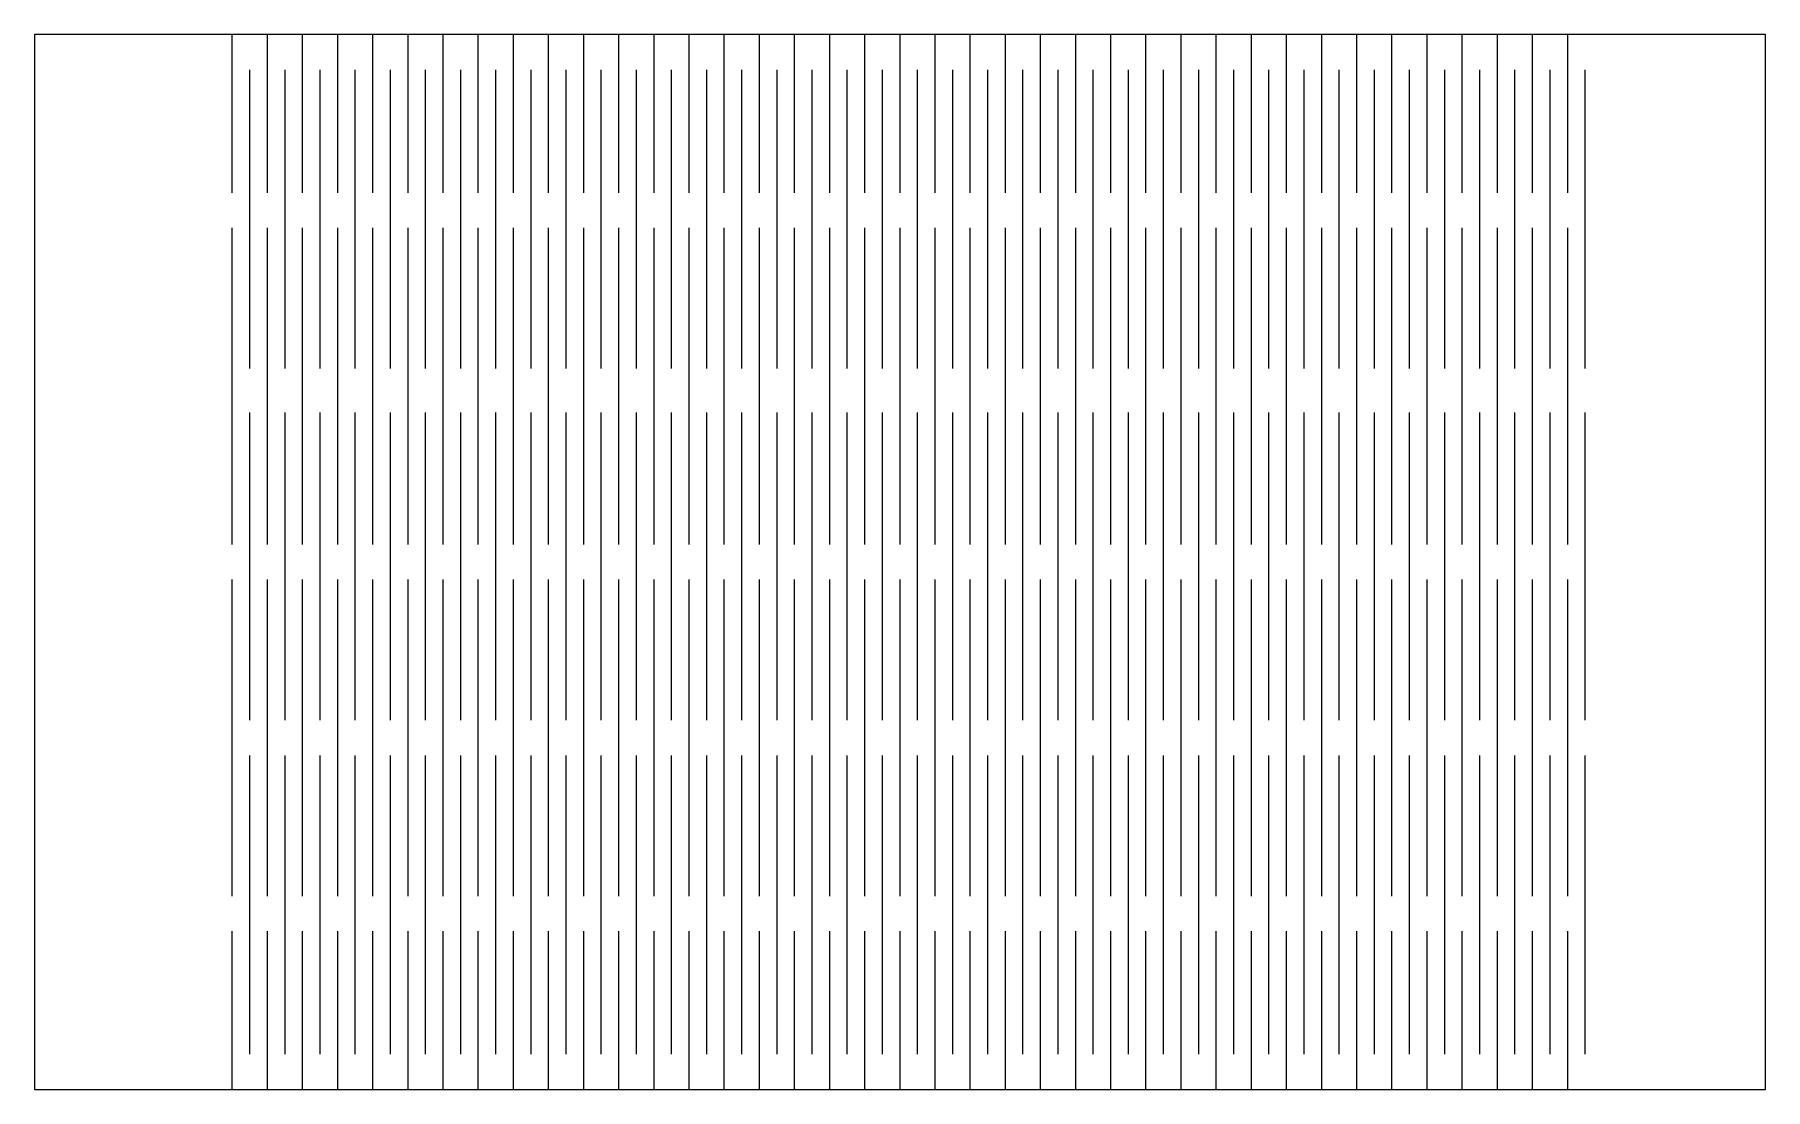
# Model space of a CAD drawing. Header units: metres. Extents: x 0 to 197, y 0 to 120.
import ezdxf

# ---------------------------------------------------------------- set-up
doc = ezdxf.new("R2010")
doc.units = ezdxf.units.M
doc.layers.add('power100speed1000', color=7, linetype='Continuous')

msp = doc.modelspace()

# ---------------------------------------------------------------- linework, layer by layer
at = {"layer": 'power100speed1000'}
for points in [[(0, 0), (197, 0), (197, 120), (0, 120), (0, 0)], [(22.5, 102), (22.5, 120)], [(26.5, 102), (26.5, 120)], [(30.5, 102), (30.5, 120)], [(34.5, 102), (34.5, 120)], [(38.5, 102), (38.5, 120)], [(42.5, 102), (42.5, 120)], [(46.5, 102), (46.5, 120)], [(50.5, 102), (50.5, 120)], [(54.5, 102), (54.5, 120)], [(58.5, 102), (58.5, 120)], [(62.5, 102), (62.5, 120)], [(66.5, 102), (66.5, 120)], [(70.5, 102), (70.5, 120)], [(74.5, 102), (74.5, 120)], [(78.5, 102), (78.5, 120)], [(82.5, 102), (82.5, 120)], [(86.5, 102), (86.5, 120)], [(90.5, 102), (90.5, 120)], [(94.5, 102), (94.5, 120)], [(98.5, 102), (98.5, 120)], [(102.5, 102), (102.5, 120)], [(106.5, 102), (106.5, 120)], [(110.5, 102), (110.5, 120)], [(114.5, 102), (114.5, 120)], [(118.5, 102), (118.5, 120)], [(122.5, 102), (122.5, 120)], [(126.5, 102), (126.5, 120)], [(130.5, 102), (130.5, 120)], [(134.5, 102), (134.5, 120)], [(138.5, 102), (138.5, 120)], [(142.5, 102), (142.5, 120)], [(146.5, 102), (146.5, 120)], [(150.5, 102), (150.5, 120)], [(154.5, 102), (154.5, 120)], [(158.5, 102), (158.5, 120)], [(162.5, 102), (162.5, 120)], [(166.5, 102), (166.5, 120)], [(170.5, 102), (170.5, 120)], [(174.5, 102), (174.5, 120)], [(24.5, 82), (24.5, 116)], [(28.5, 82), (28.5, 116)], [(32.5, 82), (32.5, 116)], [(36.5, 82), (36.5, 116)], [(40.5, 82), (40.5, 116)], [(44.5, 82), (44.5, 116)], [(48.5, 82), (48.5, 116)], [(52.5, 82), (52.5, 116)], [(56.5, 82), (56.5, 116)], [(60.5, 82), (60.5, 116)], [(64.5, 82), (64.5, 116)], [(68.5, 82), (68.5, 116)], [(72.5, 82), (72.5, 116)], [(76.5, 82), (76.5, 116)], [(80.5, 82), (80.5, 116)], [(84.5, 82), (84.5, 116)], [(88.5, 82), (88.5, 116)], [(92.5, 82), (92.5, 116)], [(96.5, 82), (96.5, 116)], [(100.5, 82), (100.5, 116)], [(104.5, 82), (104.5, 116)], [(108.5, 82), (108.5, 116)], [(112.5, 82), (112.5, 116)], [(116.5, 82), (116.5, 116)], [(120.5, 82), (120.5, 116)], [(124.5, 82), (124.5, 116)], [(128.5, 82), (128.5, 116)], [(132.5, 82), (132.5, 116)], [(136.5, 82), (136.5, 116)], [(140.5, 82), (140.5, 116)], [(144.5, 82), (144.5, 116)], [(148.5, 82), (148.5, 116)], [(152.5, 82), (152.5, 116)], [(156.5, 82), (156.5, 116)], [(160.5, 82), (160.5, 116)], [(164.5, 82), (164.5, 116)], [(168.5, 82), (168.5, 116)], [(172.5, 82), (172.5, 116)], [(176.5, 82), (176.5, 116)], [(22.5, 62), (22.5, 98)], [(26.5, 62), (26.5, 98)], [(30.5, 62), (30.5, 98)], [(34.5, 62), (34.5, 98)], [(38.5, 62), (38.5, 98)], [(42.5, 62), (42.5, 98)], [(46.5, 62), (46.5, 98)], [(50.5, 62), (50.5, 98)], [(54.5, 62), (54.5, 98)], [(58.5, 62), (58.5, 98)], [(62.5, 62), (62.5, 98)], [(66.5, 62), (66.5, 98)], [(70.5, 62), (70.5, 98)], [(74.5, 62), (74.5, 98)], [(78.5, 62), (78.5, 98)], [(82.5, 62), (82.5, 98)], [(86.5, 62), (86.5, 98)], [(90.5, 62), (90.5, 98)], [(94.5, 62), (94.5, 98)], [(98.5, 62), (98.5, 98)], [(102.5, 62), (102.5, 98)], [(106.5, 62), (106.5, 98)], [(110.5, 62), (110.5, 98)], [(114.5, 62), (114.5, 98)], [(118.5, 62), (118.5, 98)], [(122.5, 62), (122.5, 98)], [(126.5, 62), (126.5, 98)], [(130.5, 62), (130.5, 98)], [(134.5, 62), (134.5, 98)], [(138.5, 62), (138.5, 98)], [(142.5, 62), (142.5, 98)], [(146.5, 62), (146.5, 98)], [(150.5, 62), (150.5, 98)], [(154.5, 62), (154.5, 98)], [(158.5, 62), (158.5, 98)], [(162.5, 62), (162.5, 98)], [(166.5, 62), (166.5, 98)], [(170.5, 62), (170.5, 98)], [(174.5, 62), (174.5, 98)], [(24.5, 42), (24.5, 77)], [(28.5, 42), (28.5, 77)], [(32.5, 42), (32.5, 77)], [(36.5, 42), (36.5, 77)], [(40.5, 42), (40.5, 77)], [(44.5, 42), (44.5, 77)], [(48.5, 42), (48.5, 77)], [(52.5, 42), (52.5, 77)], [(56.5, 42), (56.5, 77)], [(60.5, 42), (60.5, 77)], [(64.5, 42), (64.5, 77)], [(68.5, 42), (68.5, 77)], [(72.5, 42), (72.5, 77)], [(76.5, 42), (76.5, 77)], [(80.5, 42), (80.5, 77)], [(84.5, 42), (84.5, 77)], [(88.5, 42), (88.5, 77)], [(92.5, 42), (92.5, 77)], [(96.5, 42), (96.5, 77)], [(100.5, 42), (100.5, 77)], [(104.5, 42), (104.5, 77)], [(108.5, 42), (108.5, 77)], [(112.5, 42), (112.5, 77)], [(116.5, 42), (116.5, 77)], [(120.5, 42), (120.5, 77)], [(124.5, 42), (124.5, 77)], [(128.5, 42), (128.5, 77)], [(132.5, 42), (132.5, 77)], [(136.5, 42), (136.5, 77)], [(140.5, 42), (140.5, 77)], [(144.5, 42), (144.5, 77)], [(148.5, 42), (148.5, 77)], [(152.5, 42), (152.5, 77)], [(156.5, 42), (156.5, 77)], [(160.5, 42), (160.5, 77)], [(164.5, 42), (164.5, 77)], [(168.5, 42), (168.5, 77)], [(172.5, 42), (172.5, 77)], [(176.5, 42), (176.5, 77)], [(22.5, 22), (22.5, 58)], [(26.5, 22), (26.5, 58)], [(30.5, 22), (30.5, 58)], [(34.5, 22), (34.5, 58)], [(38.5, 22), (38.5, 58)], [(42.5, 22), (42.5, 58)], [(46.5, 22), (46.5, 58)], [(50.5, 22), (50.5, 58)], [(54.5, 22), (54.5, 58)], [(58.5, 22), (58.5, 58)], [(62.5, 22), (62.5, 58)], [(66.5, 22), (66.5, 58)], [(70.5, 22), (70.5, 58)], [(74.5, 22), (74.5, 58)], [(78.5, 22), (78.5, 58)], [(82.5, 22), (82.5, 58)], [(86.5, 22), (86.5, 58)], [(90.5, 22), (90.5, 58)], [(94.5, 22), (94.5, 58)], [(98.5, 22), (98.5, 58)], [(102.5, 22), (102.5, 58)], [(106.5, 22), (106.5, 58)], [(110.5, 22), (110.5, 58)], [(114.5, 22), (114.5, 58)], [(118.5, 22), (118.5, 58)], [(122.5, 22), (122.5, 58)], [(126.5, 22), (126.5, 58)], [(130.5, 22), (130.5, 58)], [(134.5, 22), (134.5, 58)], [(138.5, 22), (138.5, 58)], [(142.5, 22), (142.5, 58)], [(146.5, 22), (146.5, 58)], [(150.5, 22), (150.5, 58)], [(154.5, 22), (154.5, 58)], [(158.5, 22), (158.5, 58)], [(162.5, 22), (162.5, 58)], [(166.5, 22), (166.5, 58)], [(170.5, 22), (170.5, 58)], [(174.5, 22), (174.5, 58)], [(24.5, 4), (24.5, 38)], [(28.5, 4), (28.5, 38)], [(32.5, 4), (32.5, 38)], [(36.5, 4), (36.5, 38)], [(40.5, 4), (40.5, 38)], [(44.5, 4), (44.5, 38)], [(48.5, 4), (48.5, 38)], [(52.5, 4), (52.5, 38)], [(56.5, 4), (56.5, 38)], [(60.5, 4), (60.5, 38)], [(64.5, 4), (64.5, 38)], [(68.5, 4), (68.5, 38)], [(72.5, 4), (72.5, 38)], [(76.5, 4), (76.5, 38)], [(80.5, 4), (80.5, 38)], [(84.5, 4), (84.5, 38)], [(88.5, 4), (88.5, 38)], [(92.5, 4), (92.5, 38)], [(96.5, 4), (96.5, 38)], [(100.5, 4), (100.5, 38)], [(104.5, 4), (104.5, 38)], [(108.5, 4), (108.5, 38)], [(112.5, 4), (112.5, 38)], [(116.5, 4), (116.5, 38)], [(120.5, 4), (120.5, 38)], [(124.5, 4), (124.5, 38)], [(128.5, 4), (128.5, 38)], [(132.5, 4), (132.5, 38)], [(136.5, 4), (136.5, 38)], [(140.5, 4), (140.5, 38)], [(144.5, 4), (144.5, 38)], [(148.5, 4), (148.5, 38)], [(152.5, 4), (152.5, 38)], [(156.5, 4), (156.5, 38)], [(160.5, 4), (160.5, 38)], [(164.5, 4), (164.5, 38)], [(168.5, 4), (168.5, 38)], [(172.5, 4), (172.5, 38)], [(176.5, 4), (176.5, 38)], [(22.5, 0), (22.5, 18)], [(26.5, 0), (26.5, 18)], [(30.5, 0), (30.5, 18)], [(34.5, 0), (34.5, 18)], [(38.5, 0), (38.5, 18)], [(42.5, 0), (42.5, 18)], [(46.5, 0), (46.5, 18)], [(50.5, 0), (50.5, 18)], [(54.5, 0), (54.5, 18)], [(58.5, 0), (58.5, 18)], [(62.5, 0), (62.5, 18)], [(66.5, 0), (66.5, 18)], [(70.5, 0), (70.5, 18)], [(74.5, 0), (74.5, 18)], [(78.5, 0), (78.5, 18)], [(82.5, 0), (82.5, 18)], [(86.5, 0), (86.5, 18)], [(90.5, 0), (90.5, 18)], [(94.5, 0), (94.5, 18)], [(98.5, 0), (98.5, 18)], [(102.5, 0), (102.5, 18)], [(106.5, 0), (106.5, 18)], [(110.5, 0), (110.5, 18)], [(114.5, 0), (114.5, 18)], [(118.5, 0), (118.5, 18)], [(122.5, 0), (122.5, 18)], [(126.5, 0), (126.5, 18)], [(130.5, 0), (130.5, 18)], [(134.5, 0), (134.5, 18)], [(138.5, 0), (138.5, 18)], [(142.5, 0), (142.5, 18)], [(146.5, 0), (146.5, 18)], [(150.5, 0), (150.5, 18)], [(154.5, 0), (154.5, 18)], [(158.5, 0), (158.5, 18)], [(162.5, 0), (162.5, 18)], [(166.5, 0), (166.5, 18)], [(170.5, 0), (170.5, 18)], [(174.5, 0), (174.5, 18)]]:
    msp.add_lwpolyline(points, dxfattribs=at)

doc.saveas('drawing.dxf')
